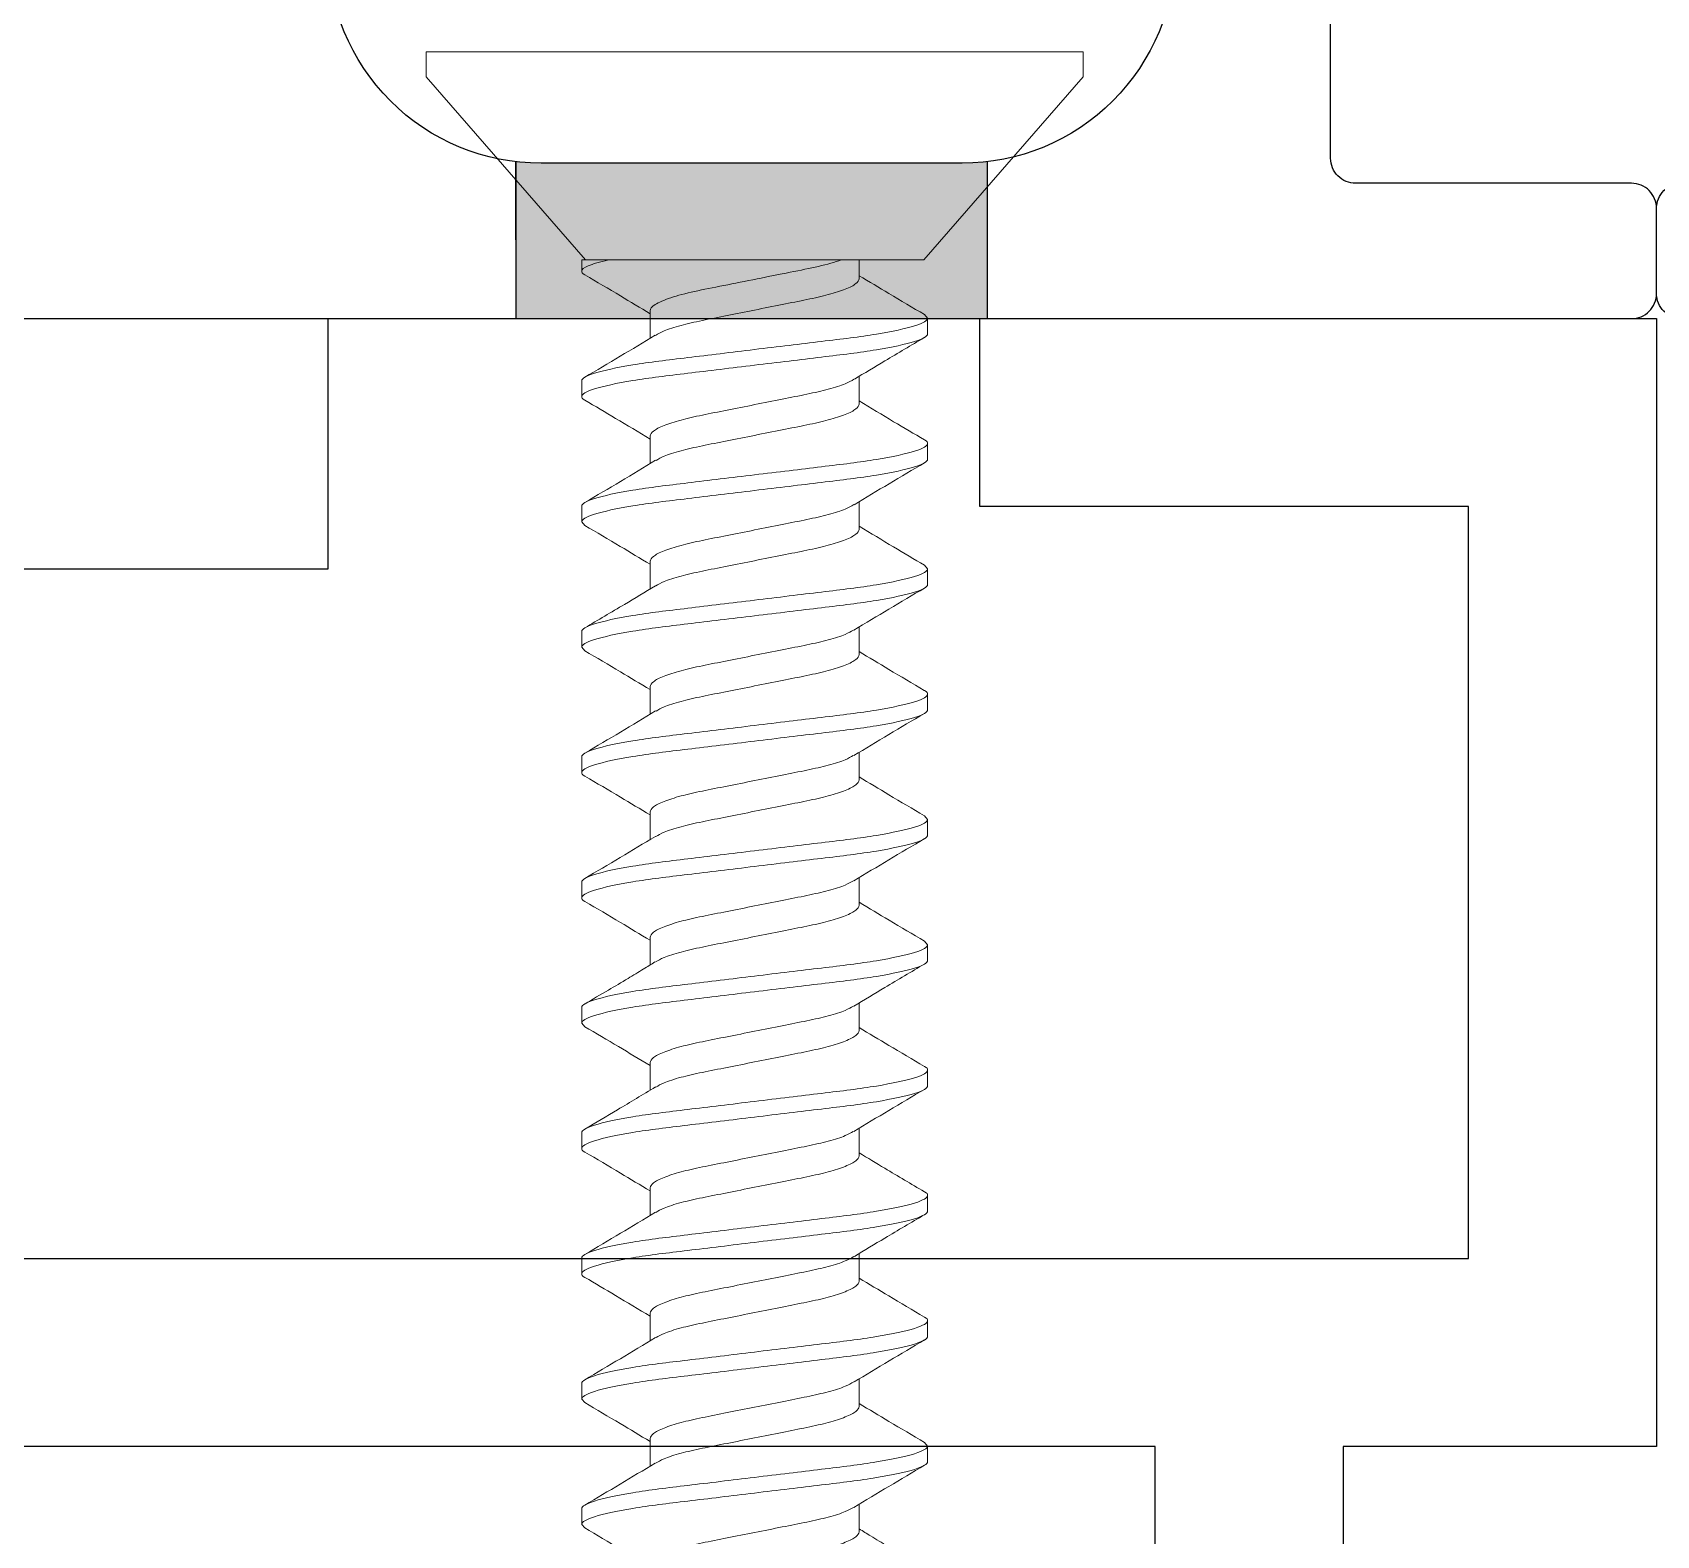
# Model space of a CAD drawing. Extents: x 0 to 79.8, y 0 to 38.2.
# Drawn here: x 74.299 to 74.946, y 29.159 to 29.759 of the extents above; entities that cross this region are included whole.
import ezdxf

# ---------------------------------------------------------------- set-up
doc = ezdxf.new("R2010")
doc.units = 0
doc.header["$MEASUREMENT"] = 0
doc.linetypes.add('SLD-Solid', pattern=[0])
doc.layers.get('0').update_dxf_attribs({"linetype": 'CONTINUOUS'})
for name, color, linetype in [('FRAME', 1, 'CONTINUOUS'), ('TEXT', 7, 'CONTINUOUS'), ('WEEPING', 7, 'CONTINUOUS')]:
    doc.layers.add(name, color=color, linetype=linetype)

# ---------------------------------------------------------------- blocks, each defined once
blk = doc.blocks.new('3749-SILL')
for points in [[(0.01, -0.7, -0.414214), (0, -0.69), (0, -0.656, -0.414214), (0.01, -0.646)], [(1.2414, -0.7), (1.898, -0.7, 0.414214), (1.908, -0.69), (1.908, -0.656, 0.414214), (1.898, -0.646), (1.788, -0.646, -0.414214), (1.778, -0.636), (1.778, -0.47463, -0.528549)], [(1.716, -0.553, -0.414214), (1.631, -0.638), (1.463, -0.638, -0.414214), (1.378, -0.553)]]:
    blk.add_lwpolyline(points, format="xyb")
blk = doc.blocks.new('25559')
at = {"color": 7, "linetype": 'SLD-Solid', "lineweight": 15}
for p, q in [((0.01, 0.131), (0, 0.131)), ((0, 0), (0, 0.131)), ((0.083, 0.06754), (0.01, 0.131)), ((0.083, 0.06754), (0.083, -0.05315)), ((0.10625, 0.069), (0.10482, 0.06775)), ((0.10625, 0.069), (0.1125, 0.069)), ((0.15625, 0.069), (0.1625, 0.069)), ((0.20625, 0.069), (0.20482, 0.06775)), ((0.20625, 0.069), (0.2125, 0.069)), ((0.25625, 0.069), (0.2625, 0.069)), ((0.30625, 0.069), (0.3048, 0.06774)), ((0.30625, 0.069), (0.3125, 0.069)), ((0.35625, 0.069), (0.35481, 0.06774)), ((0.35625, 0.069), (0.3625, 0.069)), ((0.40625, 0.069), (0.4125, 0.069)), ((0.45625, 0.069), (0.4625, 0.069)), ((0.50625, 0.069), (0.5125, 0.069)), ((0.55625, 0.069), (0.55482, 0.06775)), ((0.55625, 0.069), (0.5625, 0.069)), ((0.0905, 0.04172), (0.083, 0.04172)), ((0.1405, 0.04172), (0.12945, 0.04172)), ((0.1905, 0.04172), (0.17946, 0.04172)), ((0.2405, 0.04172), (0.22946, 0.04172)), ((0.2905, 0.04172), (0.27946, 0.04172)), ((0.3405, 0.04172), (0.32946, 0.04172)), ((0.3905, 0.04172), (0.37946, 0.04172)), ((0.4405, 0.04172), (0.42946, 0.04172)), ((0.4905, 0.04172), (0.47945, 0.04172)), ((0.5405, 0.04172), (0.52946, 0.04172)), ((0.5905, 0.04172), (0.57946, 0.04172)), ((0, -0.131), (0, 0)), ((0.10325, -0.04172), (0.11429, -0.04172)), ((0.15325, -0.04172), (0.16429, -0.04172)), ((0.20325, -0.04172), (0.21429, -0.04172)), ((0.25325, -0.04172), (0.26429, -0.04172)), ((0.30325, -0.04172), (0.31429, -0.04172)), ((0.35325, -0.04172), (0.36432, -0.04172)), ((0.40325, -0.04172), (0.41429, -0.04172)), ((0.45325, -0.04172), (0.46429, -0.04172)), ((0.50325, -0.04172), (0.51429, -0.04172)), ((0.55325, -0.04172), (0.56429, -0.04172)), ((0.083, -0.069), (0.083, -0.05833)), ((0.01, -0.131), (0.083, -0.06754)), ((0.0875, -0.069), (0.083, -0.069)), ((0.1375, -0.069), (0.13125, -0.069)), ((0.1875, -0.069), (0.18125, -0.069)), ((0.18893, -0.06775), (0.1875, -0.069)), ((0.2375, -0.069), (0.23125, -0.069)), ((0.23894, -0.06774), (0.2375, -0.069)), ((0.2875, -0.069), (0.28125, -0.069)), ((0.3375, -0.069), (0.33125, -0.069)), ((0.3875, -0.069), (0.38125, -0.069)), ((0.38894, -0.06775), (0.3875, -0.069)), ((0.4375, -0.069), (0.43125, -0.069)), ((0.4875, -0.069), (0.48125, -0.069)), ((0.5375, -0.069), (0.53125, -0.069)), ((0.53893, -0.06775), (0.5375, -0.069)), ((0.5875, -0.069), (0.58125, -0.069)), ((0.58895, -0.06774), (0.5875, -0.069)), ((0, -0.131), (0.01, -0.131))]:
    blk.add_line(p, q, dxfattribs=at)
for points, knots in [([(0.10482, 0.06776), (0.10203, 0.06303), (0.0969, 0.05432), (0.09167, 0.04567), (0.08929, 0.04172)], [0, 0, 0, 0, 0.544207, 1, 1, 1, 1]), ([(0.13125, -0.069), (0.13035, -0.069), (0.1293, -0.06732), (0.12709, -0.06033), (0.12595, -0.05502), (0.12436, -0.04534), (0.12385, -0.04184), (0.12291, -0.03455), (0.12246, -0.03075), (0.12098, -0.01846), (0.11987, -0.00924), (0.11763, 0.00924), (0.11652, 0.01846), (0.11504, 0.03075), (0.11459, 0.03455), (0.11365, 0.04184), (0.11314, 0.04534), (0.11155, 0.05502), (0.11041, 0.06033), (0.1082, 0.06732), (0.10715, 0.069), (0.10625, 0.069)], [0, 0, 0, 0, 0.125, 0.125, 0.25, 0.25, 0.3125, 0.3125, 0.375, 0.375, 0.5, 0.5, 0.625, 0.625, 0.6875, 0.6875, 0.75, 0.75, 0.875, 0.875, 1, 1, 1, 1]), ([(0.1375, -0.069), (0.1366, -0.069), (0.13555, -0.06732), (0.13334, -0.06033), (0.1322, -0.05502), (0.13061, -0.04534), (0.1301, -0.04184), (0.12916, -0.03455), (0.12871, -0.03075), (0.12723, -0.01846), (0.12612, -0.00924), (0.12388, 0.00924), (0.12277, 0.01846), (0.12129, 0.03075), (0.12084, 0.03455), (0.1199, 0.04184), (0.11939, 0.04534), (0.1178, 0.05502), (0.11666, 0.06033), (0.11445, 0.06732), (0.1134, 0.069), (0.1125, 0.069)], [0, 0, 0, 0, 0.125, 0.125, 0.25, 0.25, 0.3125, 0.3125, 0.375, 0.375, 0.5, 0.5, 0.625, 0.625, 0.6875, 0.6875, 0.75, 0.75, 0.875, 0.875, 1, 1, 1, 1]), ([(0.13062, 0.03978), (0.12817, 0.04384), (0.12258, 0.0531), (0.11707, 0.06244), (0.11399, 0.06768)], [0, 0, 0, 0, 0.438573, 1, 1, 1, 1]), ([(0.15478, 0.06771), (0.15237, 0.06362), (0.14725, 0.05492), (0.14205, 0.04629), (0.13929, 0.04172)], [0, 0, 0, 0, 0.470064, 1, 1, 1, 1]), ([(0.15625, 0.069), (0.15578, 0.06899), (0.15531, 0.06899), (0.15479, 0.06771), (0.15478, 0.06769)], [0, 0, 0, 0, 0.98851, 1, 1, 1, 1]), ([(0.18125, -0.069), (0.18035, -0.069), (0.1793, -0.06732), (0.17709, -0.06033), (0.17595, -0.05502), (0.17436, -0.04534), (0.17385, -0.04184), (0.17291, -0.03455), (0.17246, -0.03075), (0.17098, -0.01846), (0.16987, -0.00924), (0.16763, 0.00924), (0.16652, 0.01846), (0.16504, 0.03075), (0.16459, 0.03455), (0.16365, 0.04184), (0.16314, 0.04534), (0.16155, 0.05502), (0.16041, 0.06033), (0.1582, 0.06732), (0.15715, 0.069), (0.15625, 0.069)], [0, 0, 0, 0, 0.125, 0.125, 0.25, 0.25, 0.3125, 0.3125, 0.375, 0.375, 0.5, 0.5, 0.625, 0.625, 0.6875, 0.6875, 0.75, 0.75, 0.875, 0.875, 1, 1, 1, 1]), ([(0.1875, -0.069), (0.1866, -0.069), (0.18555, -0.06732), (0.18334, -0.06033), (0.1822, -0.05502), (0.18061, -0.04534), (0.1801, -0.04184), (0.17916, -0.03455), (0.17871, -0.03075), (0.17723, -0.01846), (0.17612, -0.00924), (0.17388, 0.00924), (0.17277, 0.01846), (0.17129, 0.03075), (0.17084, 0.03455), (0.1699, 0.04184), (0.16939, 0.04534), (0.1678, 0.05502), (0.16666, 0.06033), (0.16445, 0.06732), (0.1634, 0.069), (0.1625, 0.069)], [0, 0, 0, 0, 0.125, 0.125, 0.25, 0.25, 0.3125, 0.3125, 0.375, 0.375, 0.5, 0.5, 0.625, 0.625, 0.6875, 0.6875, 0.75, 0.75, 0.875, 0.875, 1, 1, 1, 1]), ([(0.18067, 0.03971), (0.17787, 0.04434), (0.17225, 0.05365), (0.16672, 0.06304), (0.16394, 0.06775)], [0, 0, 0, 0, 0.497584, 1, 1, 1, 1]), ([(0.20482, 0.06777), (0.20239, 0.06365), (0.19727, 0.05494), (0.19204, 0.04628), (0.18929, 0.04172)], [0, 0, 0, 0, 0.473411, 1, 1, 1, 1]), ([(0.23125, -0.069), (0.23035, -0.069), (0.2293, -0.06732), (0.22709, -0.06033), (0.22595, -0.05502), (0.22436, -0.04534), (0.22385, -0.04184), (0.22291, -0.03455), (0.22246, -0.03075), (0.22098, -0.01846), (0.21987, -0.00924), (0.21763, 0.00924), (0.21652, 0.01846), (0.21504, 0.03075), (0.21459, 0.03455), (0.21365, 0.04184), (0.21314, 0.04534), (0.21155, 0.05502), (0.21041, 0.06033), (0.2082, 0.06732), (0.20715, 0.069), (0.20625, 0.069)], [0, 0, 0, 0, 0.125, 0.125, 0.25, 0.25, 0.3125, 0.3125, 0.375, 0.375, 0.5, 0.5, 0.625, 0.625, 0.6875, 0.6875, 0.75, 0.75, 0.875, 0.875, 1, 1, 1, 1]), ([(0.2375, -0.069), (0.2366, -0.069), (0.23555, -0.06732), (0.23334, -0.06033), (0.2322, -0.05502), (0.23061, -0.04534), (0.2301, -0.04184), (0.22916, -0.03455), (0.22871, -0.03075), (0.22723, -0.01846), (0.22612, -0.00924), (0.22388, 0.00924), (0.22277, 0.01846), (0.22129, 0.03075), (0.22084, 0.03455), (0.2199, 0.04184), (0.21939, 0.04534), (0.2178, 0.05502), (0.21666, 0.06033), (0.21445, 0.06732), (0.2134, 0.069), (0.2125, 0.069)], [0, 0, 0, 0, 0.125, 0.125, 0.25, 0.25, 0.3125, 0.3125, 0.375, 0.375, 0.5, 0.5, 0.625, 0.625, 0.6875, 0.6875, 0.75, 0.75, 0.875, 0.875, 1, 1, 1, 1]), ([(0.23074, 0.03959), (0.22793, 0.04424), (0.22227, 0.05361), (0.21672, 0.06303), (0.21393, 0.06777)], [0, 0, 0, 0, 0.497176, 1, 1, 1, 1]), ([(0.25477, 0.06769), (0.25199, 0.06296), (0.24687, 0.05427), (0.24167, 0.04565), (0.23929, 0.04172)], [0, 0, 0, 0, 0.544096, 1, 1, 1, 1]), ([(0.25625, 0.069), (0.25578, 0.06899), (0.25531, 0.06898), (0.25478, 0.06769), (0.25477, 0.06766)], [0, 0, 0, 0, 0.980805, 1, 1, 1, 1]), ([(0.28125, -0.069), (0.28035, -0.069), (0.2793, -0.06732), (0.27709, -0.06033), (0.27595, -0.05502), (0.27436, -0.04534), (0.27385, -0.04184), (0.27291, -0.03455), (0.27246, -0.03075), (0.27098, -0.01846), (0.26987, -0.00924), (0.26763, 0.00924), (0.26652, 0.01846), (0.26504, 0.03075), (0.26459, 0.03455), (0.26365, 0.04184), (0.26314, 0.04534), (0.26155, 0.05502), (0.26041, 0.06033), (0.2582, 0.06732), (0.25715, 0.069), (0.25625, 0.069)], [0, 0, 0, 0, 0.125, 0.125, 0.25, 0.25, 0.3125, 0.3125, 0.375, 0.375, 0.5, 0.5, 0.625, 0.625, 0.6875, 0.6875, 0.75, 0.75, 0.875, 0.875, 1, 1, 1, 1]), ([(0.2875, -0.069), (0.2866, -0.069), (0.28555, -0.06732), (0.28334, -0.06033), (0.2822, -0.05502), (0.28061, -0.04534), (0.2801, -0.04184), (0.27916, -0.03455), (0.27871, -0.03075), (0.27723, -0.01846), (0.27612, -0.00924), (0.27388, 0.00924), (0.27277, 0.01846), (0.27129, 0.03075), (0.27084, 0.03455), (0.2699, 0.04184), (0.26939, 0.04534), (0.2678, 0.05502), (0.26666, 0.06033), (0.26445, 0.06732), (0.2634, 0.069), (0.2625, 0.069)], [0, 0, 0, 0, 0.125, 0.125, 0.25, 0.25, 0.3125, 0.3125, 0.375, 0.375, 0.5, 0.5, 0.625, 0.625, 0.6875, 0.6875, 0.75, 0.75, 0.875, 0.875, 1, 1, 1, 1]), ([(0.28079, 0.03951), (0.27797, 0.04417), (0.27231, 0.05355), (0.26675, 0.06298), (0.26396, 0.06772)], [0, 0, 0, 0, 0.497089, 1, 1, 1, 1]), ([(0.3048, 0.06774), (0.30201, 0.063), (0.29689, 0.0543), (0.29167, 0.04565), (0.28929, 0.04172)], [0, 0, 0, 0, 0.5454253, 1, 1, 1, 1]), ([(0.33125, -0.069), (0.33035, -0.069), (0.3293, -0.06732), (0.32709, -0.06033), (0.32595, -0.05502), (0.32436, -0.04534), (0.32385, -0.04184), (0.32291, -0.03455), (0.32246, -0.03075), (0.32098, -0.01846), (0.31987, -0.00924), (0.31763, 0.00924), (0.31652, 0.01846), (0.31504, 0.03075), (0.31459, 0.03455), (0.31365, 0.04184), (0.31314, 0.04534), (0.31155, 0.05502), (0.31041, 0.06033), (0.3082, 0.06732), (0.30715, 0.069), (0.30625, 0.069)], [0, 0, 0, 0, 0.125, 0.125, 0.25, 0.25, 0.3125, 0.3125, 0.375, 0.375, 0.5, 0.5, 0.625, 0.625, 0.6875, 0.6875, 0.75, 0.75, 0.875, 0.875, 1, 1, 1, 1]), ([(0.3375, -0.069), (0.3366, -0.069), (0.33555, -0.06732), (0.33334, -0.06033), (0.3322, -0.05502), (0.33061, -0.04534), (0.3301, -0.04184), (0.32916, -0.03455), (0.32871, -0.03075), (0.32723, -0.01846), (0.32612, -0.00924), (0.32388, 0.00924), (0.32277, 0.01846), (0.32129, 0.03075), (0.32084, 0.03455), (0.3199, 0.04184), (0.31939, 0.04534), (0.3178, 0.05502), (0.31666, 0.06033), (0.31445, 0.06732), (0.3134, 0.069), (0.3125, 0.069)], [0, 0, 0, 0, 0.125, 0.125, 0.25, 0.25, 0.3125, 0.3125, 0.375, 0.375, 0.5, 0.5, 0.625, 0.625, 0.6875, 0.6875, 0.75, 0.75, 0.875, 0.875, 1, 1, 1, 1]), ([(0.33075, 0.03957), (0.32795, 0.04421), (0.32231, 0.05355), (0.31677, 0.06295), (0.31398, 0.06768)], [0, 0, 0, 0, 0.497384, 1, 1, 1, 1]), ([(0.35481, 0.06775), (0.35203, 0.06304), (0.3469, 0.05433), (0.34169, 0.04568), (0.33929, 0.04172)], [0, 0, 0, 0, 0.541562, 1, 1, 1, 1]), ([(0.38125, -0.069), (0.38035, -0.069), (0.3793, -0.06732), (0.37709, -0.06033), (0.37595, -0.05502), (0.37436, -0.04534), (0.37385, -0.04184), (0.37291, -0.03455), (0.37246, -0.03075), (0.37098, -0.01846), (0.36987, -0.00924), (0.36763, 0.00924), (0.36652, 0.01846), (0.36504, 0.03075), (0.36459, 0.03455), (0.36365, 0.04184), (0.36314, 0.04534), (0.36155, 0.05502), (0.36041, 0.06033), (0.3582, 0.06732), (0.35715, 0.069), (0.35625, 0.069)], [0, 0, 0, 0, 0.125, 0.125, 0.25, 0.25, 0.3125, 0.3125, 0.375, 0.375, 0.5, 0.5, 0.625, 0.625, 0.6875, 0.6875, 0.75, 0.75, 0.875, 0.875, 1, 1, 1, 1]), ([(0.3875, -0.069), (0.3866, -0.069), (0.38555, -0.06732), (0.38334, -0.06033), (0.3822, -0.05502), (0.38061, -0.04534), (0.3801, -0.04184), (0.37916, -0.03455), (0.37871, -0.03075), (0.37723, -0.01846), (0.37612, -0.00924), (0.37388, 0.00924), (0.37277, 0.01846), (0.37129, 0.03075), (0.37084, 0.03455), (0.3699, 0.04184), (0.36939, 0.04534), (0.3678, 0.05502), (0.36666, 0.06033), (0.36445, 0.06732), (0.3634, 0.069), (0.3625, 0.069)], [0, 0, 0, 0, 0.125, 0.125, 0.25, 0.25, 0.3125, 0.3125, 0.375, 0.375, 0.5, 0.5, 0.625, 0.625, 0.6875, 0.6875, 0.75, 0.75, 0.875, 0.875, 1, 1, 1, 1]), ([(0.38072, 0.03961), (0.37825, 0.04371), (0.37261, 0.05305), (0.36706, 0.06245), (0.36395, 0.06773)], [0, 0, 0, 0, 0.438718, 1, 1, 1, 1]), ([(0.40479, 0.06772), (0.402, 0.06298), (0.39688, 0.05428), (0.39166, 0.04564), (0.38929, 0.04172)], [0, 0, 0, 0, 0.545773, 1, 1, 1, 1]), ([(0.40625, 0.069), (0.40578, 0.069), (0.40531, 0.06899), (0.40479, 0.06772), (0.40479, 0.06771)], [0, 0, 0, 0, 0.99403, 1, 1, 1, 1]), ([(0.43125, -0.069), (0.43035, -0.069), (0.4293, -0.06732), (0.42709, -0.06033), (0.42595, -0.05502), (0.42436, -0.04534), (0.42385, -0.04184), (0.42291, -0.03455), (0.42246, -0.03075), (0.42098, -0.01846), (0.41987, -0.00924), (0.41763, 0.00924), (0.41652, 0.01846), (0.41504, 0.03075), (0.41459, 0.03455), (0.41365, 0.04184), (0.41314, 0.04534), (0.41155, 0.05502), (0.41041, 0.06033), (0.4082, 0.06732), (0.40715, 0.069), (0.40625, 0.069)], [0, 0, 0, 0, 0.125, 0.125, 0.25, 0.25, 0.3125, 0.3125, 0.375, 0.375, 0.5, 0.5, 0.625, 0.625, 0.6875, 0.6875, 0.75, 0.75, 0.875, 0.875, 1, 1, 1, 1]), ([(0.4375, -0.069), (0.4366, -0.069), (0.43555, -0.06732), (0.43334, -0.06033), (0.4322, -0.05502), (0.43061, -0.04534), (0.4301, -0.04184), (0.42916, -0.03455), (0.42871, -0.03075), (0.42723, -0.01846), (0.42612, -0.00924), (0.42388, 0.00924), (0.42277, 0.01846), (0.42129, 0.03075), (0.42084, 0.03455), (0.4199, 0.04184), (0.41939, 0.04534), (0.4178, 0.05502), (0.41666, 0.06033), (0.41445, 0.06732), (0.4134, 0.069), (0.4125, 0.069)], [0, 0, 0, 0, 0.125, 0.125, 0.25, 0.25, 0.3125, 0.3125, 0.375, 0.375, 0.5, 0.5, 0.625, 0.625, 0.6875, 0.6875, 0.75, 0.75, 0.875, 0.875, 1, 1, 1, 1]), ([(0.43078, 0.03953), (0.42796, 0.04419), (0.42229, 0.05358), (0.41673, 0.06302), (0.41394, 0.06776)], [0, 0, 0, 0, 0.4970233, 1, 1, 1, 1]), ([(0.45479, 0.06772), (0.45168, 0.06244), (0.44656, 0.05374), (0.44134, 0.04511), (0.43929, 0.04172)], [0, 0, 0, 0, 0.6068336, 1, 1, 1, 1]), ([(0.45625, 0.069), (0.45578, 0.069), (0.45531, 0.06899), (0.45479, 0.06772), (0.45479, 0.06771)], [0, 0, 0, 0, 0.992352, 1, 1, 1, 1]), ([(0.48125, -0.069), (0.48035, -0.069), (0.4793, -0.06732), (0.47709, -0.06033), (0.47595, -0.05502), (0.47436, -0.04534), (0.47385, -0.04184), (0.47291, -0.03455), (0.47246, -0.03075), (0.47098, -0.01846), (0.46987, -0.00924), (0.46763, 0.00924), (0.46652, 0.01846), (0.46504, 0.03075), (0.46459, 0.03455), (0.46365, 0.04184), (0.46314, 0.04534), (0.46155, 0.05502), (0.46041, 0.06033), (0.4582, 0.06732), (0.45715, 0.069), (0.45625, 0.069)], [0, 0, 0, 0, 0.125, 0.125, 0.25, 0.25, 0.3125, 0.3125, 0.375, 0.375, 0.5, 0.5, 0.625, 0.625, 0.6875, 0.6875, 0.75, 0.75, 0.875, 0.875, 1, 1, 1, 1]), ([(0.4875, -0.069), (0.4866, -0.069), (0.48555, -0.06732), (0.48334, -0.06033), (0.4822, -0.05502), (0.48061, -0.04534), (0.4801, -0.04184), (0.47916, -0.03455), (0.47871, -0.03075), (0.47723, -0.01846), (0.47612, -0.00924), (0.47388, 0.00924), (0.47277, 0.01846), (0.47129, 0.03075), (0.47084, 0.03455), (0.4699, 0.04184), (0.46939, 0.04534), (0.4678, 0.05502), (0.46666, 0.06033), (0.46445, 0.06732), (0.4634, 0.069), (0.4625, 0.069)], [0, 0, 0, 0, 0.125, 0.125, 0.25, 0.25, 0.3125, 0.3125, 0.375, 0.375, 0.5, 0.5, 0.625, 0.625, 0.6875, 0.6875, 0.75, 0.75, 0.875, 0.875, 1, 1, 1, 1]), ([(0.48062, 0.03977), (0.47817, 0.04383), (0.47258, 0.05309), (0.46708, 0.06243), (0.46399, 0.06767)], [0, 0, 0, 0, 0.438583, 1, 1, 1, 1]), ([(0.50478, 0.06771), (0.50199, 0.06297), (0.49688, 0.05428), (0.49166, 0.04564), (0.48929, 0.04172)], [0, 0, 0, 0, 0.545575, 1, 1, 1, 1]), ([(0.50625, 0.069), (0.50578, 0.06899), (0.50531, 0.06899), (0.50479, 0.06771), (0.50478, 0.06769)], [0, 0, 0, 0, 0.988917, 1, 1, 1, 1]), ([(0.53125, -0.069), (0.53035, -0.069), (0.5293, -0.06732), (0.52709, -0.06033), (0.52595, -0.05502), (0.52436, -0.04534), (0.52385, -0.04184), (0.52291, -0.03455), (0.52246, -0.03075), (0.52098, -0.01846), (0.51987, -0.00924), (0.51763, 0.00924), (0.51652, 0.01846), (0.51504, 0.03075), (0.51459, 0.03455), (0.51365, 0.04184), (0.51314, 0.04534), (0.51155, 0.05502), (0.51041, 0.06033), (0.5082, 0.06732), (0.50715, 0.069), (0.50625, 0.069)], [0, 0, 0, 0, 0.125, 0.125, 0.25, 0.25, 0.3125, 0.3125, 0.375, 0.375, 0.5, 0.5, 0.625, 0.625, 0.6875, 0.6875, 0.75, 0.75, 0.875, 0.875, 1, 1, 1, 1]), ([(0.5375, -0.069), (0.5366, -0.069), (0.53555, -0.06732), (0.53334, -0.06033), (0.5322, -0.05502), (0.53061, -0.04534), (0.5301, -0.04184), (0.52916, -0.03455), (0.52871, -0.03075), (0.52723, -0.01846), (0.52612, -0.00924), (0.52388, 0.00924), (0.52277, 0.01846), (0.52129, 0.03075), (0.52084, 0.03455), (0.5199, 0.04184), (0.51939, 0.04534), (0.5178, 0.05502), (0.51666, 0.06033), (0.51445, 0.06732), (0.5134, 0.069), (0.5125, 0.069)], [0, 0, 0, 0, 0.125, 0.125, 0.25, 0.25, 0.3125, 0.3125, 0.375, 0.375, 0.5, 0.5, 0.625, 0.625, 0.6875, 0.6875, 0.75, 0.75, 0.875, 0.875, 1, 1, 1, 1]), ([(0.53068, 0.03969), (0.52788, 0.04433), (0.52225, 0.05365), (0.51672, 0.06304), (0.51394, 0.06776)], [0, 0, 0, 0, 0.4975, 1, 1, 1, 1]), ([(0.55482, 0.06777), (0.55203, 0.06304), (0.54691, 0.05433), (0.54168, 0.04567), (0.53929, 0.04172)], [0, 0, 0, 0, 0.543159, 1, 1, 1, 1]), ([(0.58125, -0.069), (0.58035, -0.069), (0.5793, -0.06732), (0.57709, -0.06033), (0.57595, -0.05502), (0.57436, -0.04534), (0.57385, -0.04184), (0.57291, -0.03455), (0.57246, -0.03075), (0.57098, -0.01846), (0.56987, -0.00924), (0.56763, 0.00924), (0.56652, 0.01846), (0.56504, 0.03075), (0.56459, 0.03455), (0.56365, 0.04184), (0.56314, 0.04534), (0.56155, 0.05502), (0.56041, 0.06033), (0.5582, 0.06732), (0.55715, 0.069), (0.55625, 0.069)], [0, 0, 0, 0, 0.125, 0.125, 0.25, 0.25, 0.3125, 0.3125, 0.375, 0.375, 0.5, 0.5, 0.625, 0.625, 0.6875, 0.6875, 0.75, 0.75, 0.875, 0.875, 1, 1, 1, 1]), ([(0.5875, -0.069), (0.5866, -0.069), (0.58555, -0.06732), (0.58334, -0.06033), (0.5822, -0.05502), (0.58061, -0.04534), (0.5801, -0.04184), (0.57916, -0.03455), (0.57871, -0.03075), (0.57723, -0.01846), (0.57612, -0.00924), (0.57388, 0.00924), (0.57277, 0.01846), (0.57129, 0.03075), (0.57084, 0.03455), (0.5699, 0.04184), (0.56939, 0.04534), (0.5678, 0.05502), (0.56666, 0.06033), (0.56445, 0.06732), (0.5634, 0.069), (0.5625, 0.069)], [0, 0, 0, 0, 0.125, 0.125, 0.25, 0.25, 0.3125, 0.3125, 0.375, 0.375, 0.5, 0.5, 0.625, 0.625, 0.6875, 0.6875, 0.75, 0.75, 0.875, 0.875, 1, 1, 1, 1]), ([(0.58075, 0.03957), (0.57794, 0.04423), (0.57228, 0.0536), (0.56673, 0.06302), (0.56393, 0.06776)], [0, 0, 0, 0, 0.497134, 1, 1, 1, 1]), ([(0.60476, 0.06768), (0.60336, 0.06525), (0.6007, 0.06067), (0.59628, 0.05311), (0.5925, 0.04686), (0.59025, 0.04322), (0.58932, 0.04172)], [0, 0, 0, 0, 0.299941, 0.565966, 0.820653, 1, 1, 1, 1]), ([(0.11309, -0.03951), (0.11251, -0.03852), (0.1112, -0.03628), (0.10913, -0.02975), (0.10717, -0.02111), (0.1052, -0.01097), (0.103, 0), (0.1008, 0.01097), (0.09883, 0.02109), (0.09687, 0.02981), (0.09467, 0.03652), (0.09246, 0.0409), (0.09115, 0.04145), (0.0905, 0.04172)], [0, 0, 0, 0, 0.075452, 0.169625, 0.260362, 0.351098, 0.445271, 0.539445, 0.630181, 0.720917, 0.81509, 0.909264, 1, 1, 1, 1]), ([(0.1306, 0.03961), (0.13121, 0.03859), (0.13254, 0.03633), (0.13462, 0.02976), (0.13658, 0.0211), (0.13855, 0.01097), (0.14075, 0), (0.14295, -0.01097), (0.14492, -0.02109), (0.14688, -0.02981), (0.14908, -0.03652), (0.15129, -0.0409), (0.1526, -0.04145), (0.15325, -0.04172)], [0, 0, 0, 0, 0.077601, 0.171555, 0.26208, 0.352606, 0.44656, 0.540515, 0.63104, 0.721566, 0.81552, 0.909475, 1, 1, 1, 1]), ([(0.16298, -0.0393), (0.16244, -0.03837), (0.16116, -0.03619), (0.15913, -0.02975), (0.15717, -0.02111), (0.1552, -0.01097), (0.153, 0), (0.1508, 0.01097), (0.14883, 0.02109), (0.14687, 0.02981), (0.14467, 0.03652), (0.14246, 0.0409), (0.14115, 0.04145), (0.1405, 0.04172)], [0, 0, 0, 0, 0.071202, 0.165808, 0.256961, 0.348115, 0.442721, 0.537327, 0.628481, 0.719634, 0.81424, 0.908847, 1, 1, 1, 1]), ([(0.18064, 0.03955), (0.18123, 0.03854), (0.18255, 0.0363), (0.18462, 0.02975), (0.18658, 0.02111), (0.18855, 0.01097), (0.19075, 0), (0.19295, -0.01097), (0.19492, -0.02109), (0.19688, -0.02981), (0.19908, -0.03652), (0.20129, -0.0409), (0.2026, -0.04145), (0.20325, -0.04172)], [0, 0, 0, 0, 0.076238, 0.170331, 0.26099, 0.351649, 0.445743, 0.539836, 0.630495, 0.721154, 0.815248, 0.909341, 1, 1, 1, 1]), ([(0.21305, -0.03944), (0.21248, -0.03846), (0.21118, -0.03625), (0.20913, -0.02975), (0.20717, -0.02111), (0.2052, -0.01097), (0.203, 0), (0.2008, 0.01097), (0.19883, 0.02109), (0.19687, 0.02981), (0.19467, 0.03652), (0.19246, 0.0409), (0.19115, 0.04145), (0.1905, 0.04172)], [0, 0, 0, 0, 0.073946, 0.168273, 0.259157, 0.350041, 0.444368, 0.538694, 0.629578, 0.720463, 0.814789, 0.909116, 1, 1, 1, 1]), ([(0.23072, 0.0394), (0.23128, 0.03844), (0.23257, 0.03623), (0.23462, 0.02975), (0.23658, 0.02111), (0.23855, 0.01097), (0.24075, 0), (0.24295, -0.01097), (0.24492, -0.02109), (0.24688, -0.02981), (0.24908, -0.03652), (0.25129, -0.0409), (0.2526, -0.04145), (0.25325, -0.04172)], [0, 0, 0, 0, 0.073189, 0.167593, 0.258551, 0.34951, 0.443913, 0.538317, 0.629276, 0.720234, 0.814638, 0.909042, 1, 1, 1, 1]), ([(0.263, -0.03933), (0.26244, -0.03838), (0.26116, -0.0362), (0.25913, -0.02975), (0.25717, -0.02111), (0.2552, -0.01097), (0.253, 0), (0.2508, 0.01097), (0.24883, 0.02109), (0.24687, 0.02981), (0.24467, 0.03652), (0.24246, 0.0409), (0.24115, 0.04145), (0.2405, 0.04172)], [0, 0, 0, 0, 0.071694, 0.16625, 0.257355, 0.34846, 0.443016, 0.537572, 0.628677, 0.719783, 0.814339, 0.908895, 1, 1, 1, 1]), ([(0.28076, 0.03931), (0.28131, 0.03837), (0.28259, 0.03619), (0.28462, 0.02975), (0.28658, 0.02111), (0.28855, 0.01097), (0.29075, 0), (0.29295, -0.01097), (0.29492, -0.02109), (0.29688, -0.02981), (0.29908, -0.03652), (0.30129, -0.0409), (0.3026, -0.04145), (0.30325, -0.04172)], [0, 0, 0, 0, 0.071245, 0.165847, 0.256996, 0.348145, 0.442747, 0.537349, 0.628498, 0.719647, 0.814249, 0.908851, 1, 1, 1, 1]), ([(0.31305, -0.03942), (0.31248, -0.03845), (0.31118, -0.03624), (0.30913, -0.02975), (0.30717, -0.02111), (0.3052, -0.01097), (0.303, 0), (0.3008, 0.01097), (0.29883, 0.02109), (0.29687, 0.02981), (0.29467, 0.03652), (0.29246, 0.0409), (0.29115, 0.04145), (0.2905, 0.04172)], [0, 0, 0, 0, 0.073637, 0.167995, 0.258909, 0.349824, 0.444182, 0.53854, 0.629455, 0.720369, 0.814727, 0.909086, 1, 1, 1, 1]), ([(0.33073, 0.03938), (0.33129, 0.03842), (0.33258, 0.03622), (0.33462, 0.02975), (0.33658, 0.02111), (0.33855, 0.01097), (0.34075, 0), (0.34295, -0.01097), (0.34492, -0.02109), (0.34688, -0.02981), (0.34908, -0.03652), (0.35129, -0.0409), (0.3526, -0.04145), (0.35325, -0.04172)], [0, 0, 0, 0, 0.072754, 0.167202, 0.258203, 0.349204, 0.443652, 0.538101, 0.629102, 0.720103, 0.814551, 0.908999, 1, 1, 1, 1]), ([(0.3631, -0.03953), (0.36252, -0.03853), (0.3612, -0.0363), (0.35913, -0.02975), (0.35717, -0.02111), (0.3552, -0.01097), (0.353, 0), (0.3508, 0.01097), (0.34883, 0.02109), (0.34687, 0.02981), (0.34467, 0.03652), (0.34246, 0.0409), (0.34115, 0.04145), (0.3405, 0.04172)], [0, 0, 0, 0, 0.075946, 0.170069, 0.260757, 0.351445, 0.445568, 0.539691, 0.630379, 0.721066, 0.815189, 0.909312, 1, 1, 1, 1]), ([(0.3807, 0.03944), (0.38127, 0.03846), (0.38257, 0.03625), (0.38462, 0.02975), (0.38658, 0.02111), (0.38855, 0.01097), (0.39075, 0), (0.39295, -0.01097), (0.39492, -0.02109), (0.39688, -0.02981), (0.39908, -0.03652), (0.40129, -0.0409), (0.4026, -0.04145), (0.40325, -0.04172)], [0, 0, 0, 0, 0.07394, 0.168268, 0.259152, 0.350037, 0.444364, 0.538691, 0.629576, 0.720461, 0.814788, 0.909115, 1, 1, 1, 1]), ([(0.41303, -0.03939), (0.41247, -0.03843), (0.41117, -0.03623), (0.40913, -0.02975), (0.40717, -0.02111), (0.4052, -0.01097), (0.403, 0), (0.4008, 0.01097), (0.39883, 0.02109), (0.39687, 0.02981), (0.39467, 0.03652), (0.39246, 0.0409), (0.39115, 0.04145), (0.3905, 0.04172)], [0, 0, 0, 0, 0.072938, 0.167367, 0.25835, 0.349333, 0.443763, 0.538192, 0.629175, 0.720158, 0.814587, 0.909017, 1, 1, 1, 1]), ([(0.43075, 0.03933), (0.4313, 0.03839), (0.43259, 0.0362), (0.43462, 0.02975), (0.43658, 0.02111), (0.43855, 0.01097), (0.44075, 0), (0.44295, -0.01097), (0.44492, -0.02109), (0.44688, -0.02981), (0.44908, -0.03652), (0.45129, -0.0409), (0.4526, -0.04145), (0.45325, -0.04172)], [0, 0, 0, 0, 0.071746, 0.166296, 0.257396, 0.348497, 0.443047, 0.537598, 0.628698, 0.719798, 0.814349, 0.9089, 1, 1, 1, 1]), ([(0.46302, -0.03938), (0.46246, -0.03842), (0.46117, -0.03622), (0.45913, -0.02975), (0.45717, -0.02111), (0.4552, -0.01097), (0.453, 0), (0.4508, 0.01097), (0.44883, 0.02109), (0.44687, 0.02981), (0.44467, 0.03652), (0.44246, 0.0409), (0.44115, 0.04145), (0.4405, 0.04172)], [0, 0, 0, 0, 0.072679, 0.167134, 0.258143, 0.349151, 0.443607, 0.538063, 0.629071, 0.72008, 0.814536, 0.908991, 1, 1, 1, 1]), ([(0.48061, 0.03961), (0.48121, 0.03859), (0.48254, 0.03633), (0.48462, 0.02976), (0.48658, 0.0211), (0.48855, 0.01097), (0.49075, 0), (0.49295, -0.01097), (0.49492, -0.02109), (0.49688, -0.02981), (0.49908, -0.03652), (0.50129, -0.0409), (0.5026, -0.04145), (0.50325, -0.04172)], [0, 0, 0, 0, 0.077477, 0.171444, 0.261982, 0.352519, 0.446486, 0.540453, 0.630991, 0.721528, 0.815495, 0.909462, 1, 1, 1, 1]), ([(0.51301, -0.03935), (0.51245, -0.0384), (0.51117, -0.03621), (0.50913, -0.02975), (0.50717, -0.02111), (0.5052, -0.01097), (0.503, 0), (0.5008, 0.01097), (0.49883, 0.02109), (0.49687, 0.02981), (0.49467, 0.03652), (0.49246, 0.0409), (0.49115, 0.04145), (0.4905, 0.04172)], [0, 0, 0, 0, 0.07205, 0.16657, 0.25764, 0.34871, 0.44323, 0.53775, 0.62882, 0.71989, 0.81441, 0.90893, 1, 1, 1, 1]), ([(0.53065, 0.03952), (0.53124, 0.03853), (0.53255, 0.03629), (0.53462, 0.02975), (0.53658, 0.02111), (0.53855, 0.01097), (0.54075, 0), (0.54295, -0.01097), (0.54492, -0.02109), (0.54688, -0.02981), (0.54908, -0.03652), (0.55129, -0.0409), (0.5526, -0.04145), (0.55325, -0.04172)], [0, 0, 0, 0, 0.075758, 0.1699, 0.260606, 0.351313, 0.445455, 0.539597, 0.630303, 0.721009, 0.815152, 0.909294, 1, 1, 1, 1]), ([(0.56312, -0.03956), (0.56253, -0.03856), (0.56121, -0.03631), (0.55913, -0.02975), (0.55717, -0.0211), (0.5552, -0.01097), (0.553, 0), (0.5508, 0.01097), (0.54883, 0.02109), (0.54687, 0.02981), (0.54467, 0.03652), (0.54246, 0.0409), (0.54115, 0.04145), (0.5405, 0.04172)], [0, 0, 0, 0, 0.076547, 0.170609, 0.261238, 0.351867, 0.445929, 0.53999, 0.630619, 0.721248, 0.81531, 0.909371, 1, 1, 1, 1]), ([(0.58073, 0.03938), (0.58129, 0.03842), (0.58258, 0.03622), (0.58462, 0.02975), (0.58658, 0.02111), (0.58855, 0.01097), (0.59075, 0), (0.59295, -0.01097), (0.59492, -0.02109), (0.59688, -0.02981), (0.59908, -0.03652), (0.60129, -0.0409), (0.6026, -0.04145), (0.60325, -0.04172)], [0, 0, 0, 0, 0.072707, 0.16716, 0.258166, 0.349171, 0.443624, 0.538077, 0.629083, 0.720089, 0.814541, 0.908994, 1, 1, 1, 1]), ([(0.61299, -0.03932), (0.61244, -0.03838), (0.61116, -0.03619), (0.60913, -0.02975), (0.60717, -0.02111), (0.6052, -0.01097), (0.603, 0), (0.6008, 0.01097), (0.59883, 0.02109), (0.59687, 0.02981), (0.59467, 0.03652), (0.59246, 0.0409), (0.59115, 0.04145), (0.5905, 0.04172)], [0, 0, 0, 0, 0.071493, 0.166069, 0.257194, 0.348319, 0.442896, 0.537472, 0.628597, 0.719722, 0.814299, 0.908875, 1, 1, 1, 1]), ([(0.10325, -0.04172), (0.10252, -0.04172), (0.10169, -0.04106), (0.09994, -0.03828), (0.09901, -0.03617), (0.09722, -0.03077), (0.09635, -0.02749), (0.09478, -0.02041), (0.09406, -0.01659), (0.09237, -0.00812), (0.09146, -0.00357), (0.08965, 0.0055), (0.08875, 0.01), (0.0871, 0.01828), (0.0864, 0.02199), (0.08479, 0.02891), (0.0839, 0.03205), (0.083, 0.03458)], [0, 0, 0, 0, 0.125, 0.125, 0.25, 0.25, 0.375, 0.375, 0.5, 0.5, 0.625, 0.625, 0.75, 0.75, 0.875, 0.875, 1, 1, 1, 1]), ([(0.08896, -0.06772), (0.09175, -0.06297), (0.09687, -0.05428), (0.10209, -0.04564), (0.10446, -0.04172)], [0, 0, 0, 0, 0.5457802, 1, 1, 1, 1]), ([(0.11306, -0.03968), (0.11587, -0.04432), (0.1215, -0.05365), (0.12703, -0.06304), (0.12981, -0.06776)], [0, 0, 0, 0, 0.497462, 1, 1, 1, 1]), ([(0.13897, -0.06771), (0.14138, -0.06362), (0.1465, -0.05493), (0.1517, -0.04629), (0.15446, -0.04172)], [0, 0, 0, 0, 0.470044, 1, 1, 1, 1]), ([(0.16296, -0.03951), (0.16577, -0.04416), (0.17144, -0.05353), (0.17699, -0.06296), (0.17978, -0.0677)], [0, 0, 0, 0, 0.497144, 1, 1, 1, 1]), ([(0.18893, -0.06777), (0.19171, -0.06304), (0.19684, -0.05433), (0.20207, -0.04568), (0.20446, -0.04172)], [0, 0, 0, 0, 0.54272, 1, 1, 1, 1]), ([(0.21303, -0.03961), (0.2155, -0.04371), (0.22114, -0.05305), (0.22668, -0.06245), (0.22979, -0.06773)], [0, 0, 0, 0, 0.43871, 1, 1, 1, 1]), ([(0.23894, -0.06775), (0.24174, -0.06301), (0.24686, -0.05431), (0.25208, -0.04565), (0.25446, -0.04172)], [0, 0, 0, 0, 0.5452236, 1, 1, 1, 1]), ([(0.26297, -0.03953), (0.26578, -0.04418), (0.27144, -0.05354), (0.27699, -0.06296), (0.27978, -0.0677)], [0, 0, 0, 0, 0.4972086, 1, 1, 1, 1]), ([(0.28898, -0.0677), (0.29176, -0.06296), (0.29688, -0.05427), (0.30209, -0.04564), (0.30446, -0.04172)], [0, 0, 0, 0, 0.545165, 1, 1, 1, 1]), ([(0.31302, -0.0396), (0.31583, -0.04426), (0.32148, -0.05362), (0.32703, -0.06304), (0.32982, -0.06777)], [0, 0, 0, 0, 0.4972292, 1, 1, 1, 1]), ([(0.33897, -0.0677), (0.34175, -0.06298), (0.34687, -0.05428), (0.35208, -0.04566), (0.35446, -0.04172)], [0, 0, 0, 0, 0.543547, 1, 1, 1, 1]), ([(0.36312, -0.03977), (0.36404, -0.04126), (0.36601, -0.04446), (0.37002, -0.05095), (0.37483, -0.05918), (0.37799, -0.06462), (0.37976, -0.06767)], [0, 0, 0, 0, 0.188833, 0.40295, 0.664767, 1, 1, 1, 1]), ([(0.38894, -0.06776), (0.39158, -0.06328), (0.3967, -0.05457), (0.40192, -0.04592), (0.40446, -0.04172)], [0, 0, 0, 0, 0.5147178, 1, 1, 1, 1]), ([(0.413, -0.03957), (0.41603, -0.0446), (0.42169, -0.05397), (0.42724, -0.06339), (0.42981, -0.06776)], [0, 0, 0, 0, 0.536416, 1, 1, 1, 1]), ([(0.43897, -0.0677), (0.44176, -0.06296), (0.44688, -0.05427), (0.45209, -0.04564), (0.45446, -0.04172)], [0, 0, 0, 0, 0.545775, 1, 1, 1, 1]), ([(0.463, -0.03957), (0.4658, -0.04421), (0.47144, -0.05354), (0.47698, -0.06295), (0.47977, -0.06768)], [0, 0, 0, 0, 0.4973796, 1, 1, 1, 1]), ([(0.48896, -0.06772), (0.49137, -0.06363), (0.49649, -0.05493), (0.5017, -0.0463), (0.50446, -0.04172)], [0, 0, 0, 0, 0.470247, 1, 1, 1, 1]), ([(0.51298, -0.03954), (0.5158, -0.0442), (0.52146, -0.05358), (0.52701, -0.06301), (0.52981, -0.06775)], [0, 0, 0, 0, 0.497098, 1, 1, 1, 1]), ([(0.53893, -0.06777), (0.54171, -0.06304), (0.54684, -0.05433), (0.55207, -0.04567), (0.55446, -0.04172)], [0, 0, 0, 0, 0.543195, 1, 1, 1, 1]), ([(0.56309, -0.03972), (0.56589, -0.04435), (0.5715, -0.05365), (0.57702, -0.06303), (0.5798, -0.06774)], [0, 0, 0, 0, 0.497658, 1, 1, 1, 1]), ([(0.58895, -0.06774), (0.59174, -0.063), (0.59686, -0.0543), (0.60208, -0.04565), (0.60446, -0.04172)], [0, 0, 0, 0, 0.545499, 1, 1, 1, 1]), ([(0.0875, -0.069), (0.08685, -0.069), (0.08613, -0.06815), (0.0846, -0.06459), (0.0838, -0.06186), (0.083, -0.05833)], [0, 0, 0, 0, 0.5, 0.5, 1, 1, 1, 1]), ([(0.08896, -0.06771), (0.08896, -0.06772), (0.08844, -0.06899), (0.08797, -0.069), (0.0875, -0.069)], [0, 0, 0, 0, 0.007657, 1, 1, 1, 1]), ([(0.13897, -0.06769), (0.13896, -0.06771), (0.13844, -0.06899), (0.13797, -0.06899), (0.1375, -0.069)], [0, 0, 0, 0, 0.0112204, 1, 1, 1, 1]), ([(0.28898, -0.06768), (0.28897, -0.0677), (0.28844, -0.06898), (0.28797, -0.06899), (0.2875, -0.069)], [0, 0, 0, 0, 0.015708, 1, 1, 1, 1]), ([(0.33897, -0.06769), (0.33897, -0.0677), (0.33844, -0.06899), (0.33797, -0.06899), (0.3375, -0.069)], [0, 0, 0, 0, 0.012818, 1, 1, 1, 1]), ([(0.43897, -0.06768), (0.43897, -0.0677), (0.43844, -0.06898), (0.43797, -0.06899), (0.4375, -0.069)], [0, 0, 0, 0, 0.014388, 1, 1, 1, 1]), ([(0.48896, -0.06771), (0.48896, -0.06772), (0.48844, -0.06899), (0.48797, -0.069), (0.4875, -0.069)], [0, 0, 0, 0, 0.005935, 1, 1, 1, 1])]:
    blk.add_open_spline(points, degree=3, knots=knots, dxfattribs=at)
blk.add_open_spline([(0.083, -0.05833), (0.083, -0.05667), (0.083, -0.05495), (0.083, -0.05315)], degree=3, dxfattribs=at)

msp = doc.modelspace()

# ---------------------------------------------------------------- hatches: boundary and pattern name
at = {"layer": 'WEEPING'}
msp.add_hatch(color=7, dxfattribs=at).paths.add_polyline_path([(74.4913815, 29.7078982, 0.02865575), (74.5013815, 29.7070208), (74.5776012, 29.7070208), (74.6693815, 29.7070208, 0.02948858), (74.6793815, 29.7076111), (74.6793815, 29.6450208), (74.4913815, 29.6450208)])

# ---------------------------------------------------------------- linework, layer by layer
at = {"layer": 'TEXT'}
msp.add_lwpolyline([(74.0323819, 29.6450209), (74.4163819, 29.6450209), (74.4163819, 29.5450208), (74.1798819, 29.5450208, 0.41421356)], format="xyb", dxfattribs=at)
msp.add_lwpolyline([(74.1798819, 29.2700209), (74.8713817, 29.2700209), (74.8713817, 29.5700209), (74.6763817, 29.5700209), (74.6763817, 29.6450209), (74.9463817, 29.6450209), (74.9463817, 29.1950209), (74.8213817, 29.1950209), (74.8213817, 28.6050209), (74.7463817, 28.6050209), (74.7463817, 29.1950209), (74.0423819, 29.1950209)], dxfattribs=at)
at = {"layer": 'WEEPING', "color": 7}
for p, q in [((74.4913815, 29.7078982), (74.4913815, 29.6450208)), ((74.4913815, 29.6764595), (74.4913815, 29.7078982)), ((74.4913815, 29.7078982), (74.4913815, 29.6921788)), ((74.4913815, 29.6921788), (74.4913815, 29.7078982)), ((74.6793815, 29.7076111), (74.6793815, 29.6450208))]:
    msp.add_line(p, q, dxfattribs=at)

# ---------------------------------------------------------------- block references
at = {"layer": 'FRAME'}
for p in [(73.0383819, 30.3450213), (74.9463819, 30.3450227)]:
    msp.add_blockref('3749-SILL', p, dxfattribs=at)
at = {"layer": 'TEXT', "rotation": 270}
msp.add_blockref('25559', (74.5866045, 29.7514499), dxfattribs=at)

doc.saveas('drawing.dxf')
